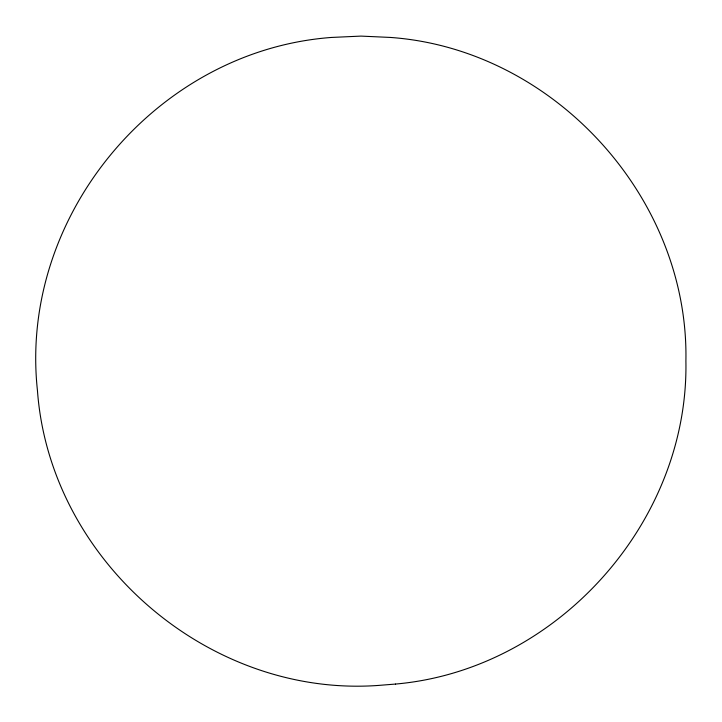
<?xml version="1.0" encoding="UTF-8"?>
<svg xmlns="http://www.w3.org/2000/svg" width="722" height="722" viewBox="0 0 722 722"><rect width="100%" height="100%" fill="white"/><g stroke="black" fill="none" stroke-linecap="round" stroke-linejoin="round"><path stroke-width="1.08" d="M395.466 684.068C556.5 669.962 688.959 522.611 685.9 361C689.077 197.566 553.539 49.15 390.521 37.445L361 36.1L331.479 37.445C156.566 50.423 18.528 216.095 37.445 390.521C49.791 560.398 208.45 697.714 378.382 685.431L395.439 684.068"/></g></svg>
